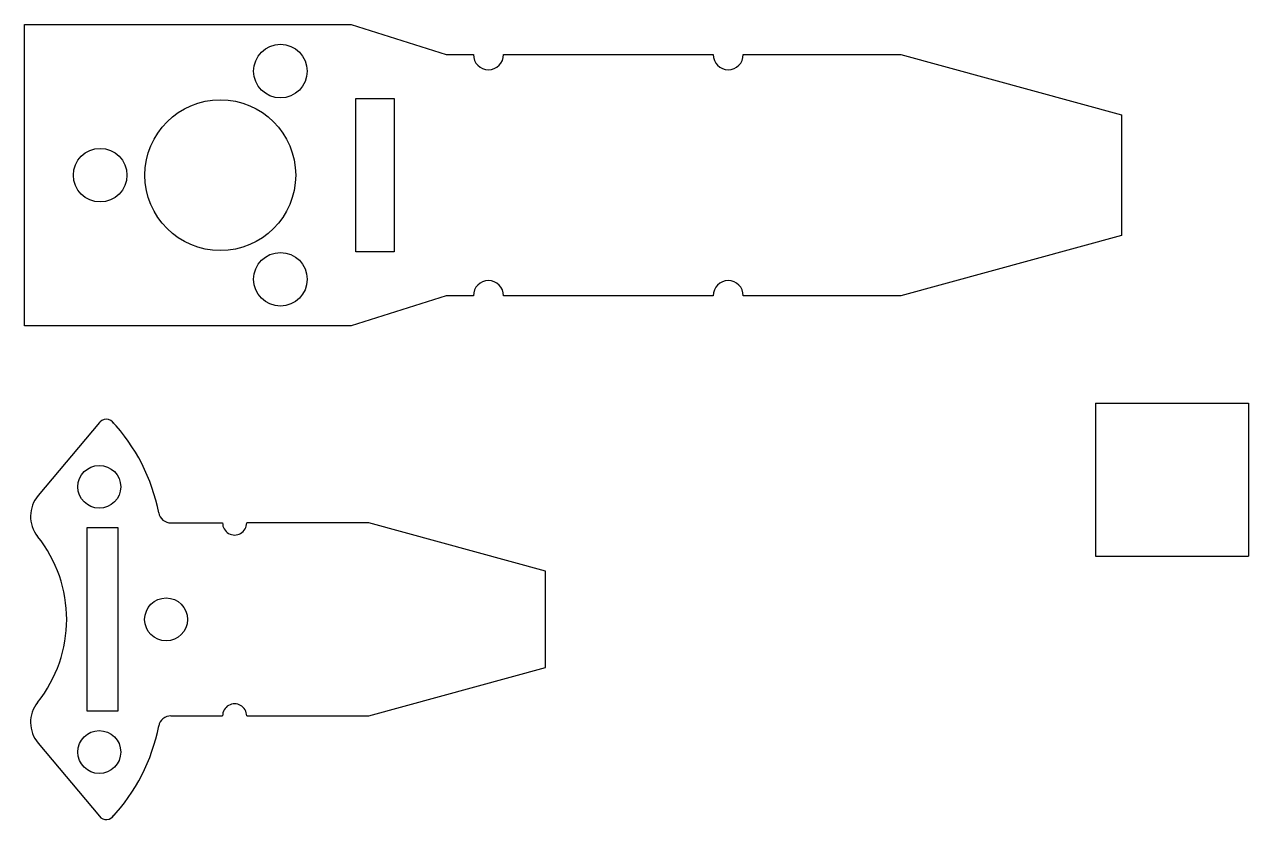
# Paper-space layout 'Sheet' of a CAD drawing. Header units: inches. Extents: x 1.82 to 9.82, y 2.26 to 7.45.
import ezdxf

# ---------------------------------------------------------------- set-up
doc = ezdxf.new("R2010")
doc.units = ezdxf.units.IN
doc.header["$MEASUREMENT"] = 0

psp = doc.layouts.new('Sheet')

# ---------------------------------------------------------------- linework, layer by layer
for p, q in [((1.825, 7.454), (3.9588, 7.454)), ((1.825, 5.4855), (1.825, 7.454)), ((3.9588, 7.454), (4.5809, 7.2572)), ((4.5809, 7.2572), (4.7579, 7.2572)), ((4.9547, 7.2572), (6.3244, 7.2572)), ((6.5212, 7.2572), (7.551, 7.2572)), ((7.551, 7.2572), (8.992, 6.8635)), ((3.9895, 6.9698), (4.2395, 6.9698)), ((3.9895, 5.9698), (3.9895, 6.9698)), ((4.2395, 6.9698), (4.2395, 5.9698)), ((8.992, 6.8635), (8.992, 6.0761)), ((8.992, 6.0761), (7.551, 5.6824)), ((4.2395, 5.9698), (3.9895, 5.9698)), ((4.5809, 5.6824), (3.9588, 5.4855)), ((4.7579, 5.6824), (4.5809, 5.6824)), ((6.3244, 5.6824), (4.9547, 5.6824)), ((7.551, 5.6824), (6.5212, 5.6824)), ((3.9588, 5.4855), (1.825, 5.4855)), ((8.8219, 4.9809), (9.8219, 4.9809)), ((8.8219, 4.9809), (8.8219, 3.9809)), ((9.8219, 4.9809), (9.8219, 3.9809)), ((2.3141, 4.8541), (1.914, 4.3773)), ((2.2351, 4.1683), (2.4351, 4.1683)), ((2.2351, 2.9683), (2.2351, 4.1683)), ((2.4351, 4.1683), (2.4351, 2.9683)), ((2.7821, 4.1982), (3.1192, 4.1982)), ((4.0756, 4.1982), (3.2766, 4.1982)), ((5.2284, 3.8833), (4.0756, 4.1982)), ((8.8219, 3.9809), (9.8219, 3.9809)), ((5.2284, 3.2534), (5.2284, 3.8833)), ((4.0756, 2.9384), (5.2284, 3.2534)), ((2.4351, 2.9683), (2.2351, 2.9683)), ((2.7821, 2.9384), (3.1192, 2.9384)), ((3.2766, 2.9384), (4.0756, 2.9384)), ((1.914, 2.7593), (2.3141, 2.2825))]:
    psp.add_line(p, q)
for centre, radius in [((3.497, 7.1496), 0.175), ((3.1045, 6.4698), 0.4925), ((2.3195, 6.4698), 0.175), ((3.497, 5.7899), 0.175), ((2.3139, 4.4345), 0.14), ((2.7501, 3.5683), 0.14), ((2.3139, 2.7022), 0.14)]:
    psp.add_circle(centre, radius)
for centre, radius, start, end in [((4.8563, 7.2572), 0.0984, 180, 0), ((6.4228, 7.2572), 0.0984, 180, 0), ((4.8563, 5.6824), 0.0984, 0, 180), ((6.4228, 5.6824), 0.0984, 360, 180), ((2.3596, 4.8159), 0.0594, 32.45679, 147.88729), ((1.5232, 4.0391), 1.2, 10.82705, 43.39656), ((2.0754, 4.2418), 0.2108, 140, 218.60952), ((2.7821, 4.28), 0.0818, 190.75381, 270.00002), ((3.1979, 4.1982), 0.0787, 180, 0.00001), ((1.232, 3.5683), 0.8686, 321.39048, 38.63489), ((2.0754, 2.8948), 0.2108, 141.39048, 220), ((3.1979, 2.9384), 0.0787, 0, 180.00001), ((2.7821, 2.8566), 0.0818, 90.00002, 169.24619), ((1.5232, 3.0975), 1.2, 316.60344, 349.17295), ((1.5232, 3.0975), 1.2, 349.16223, 349.17295), ((2.3596, 2.3207), 0.0594, 220, 327.54321)]:
    psp.add_arc(centre, radius, start, end)

doc.saveas('drawing.dxf')
